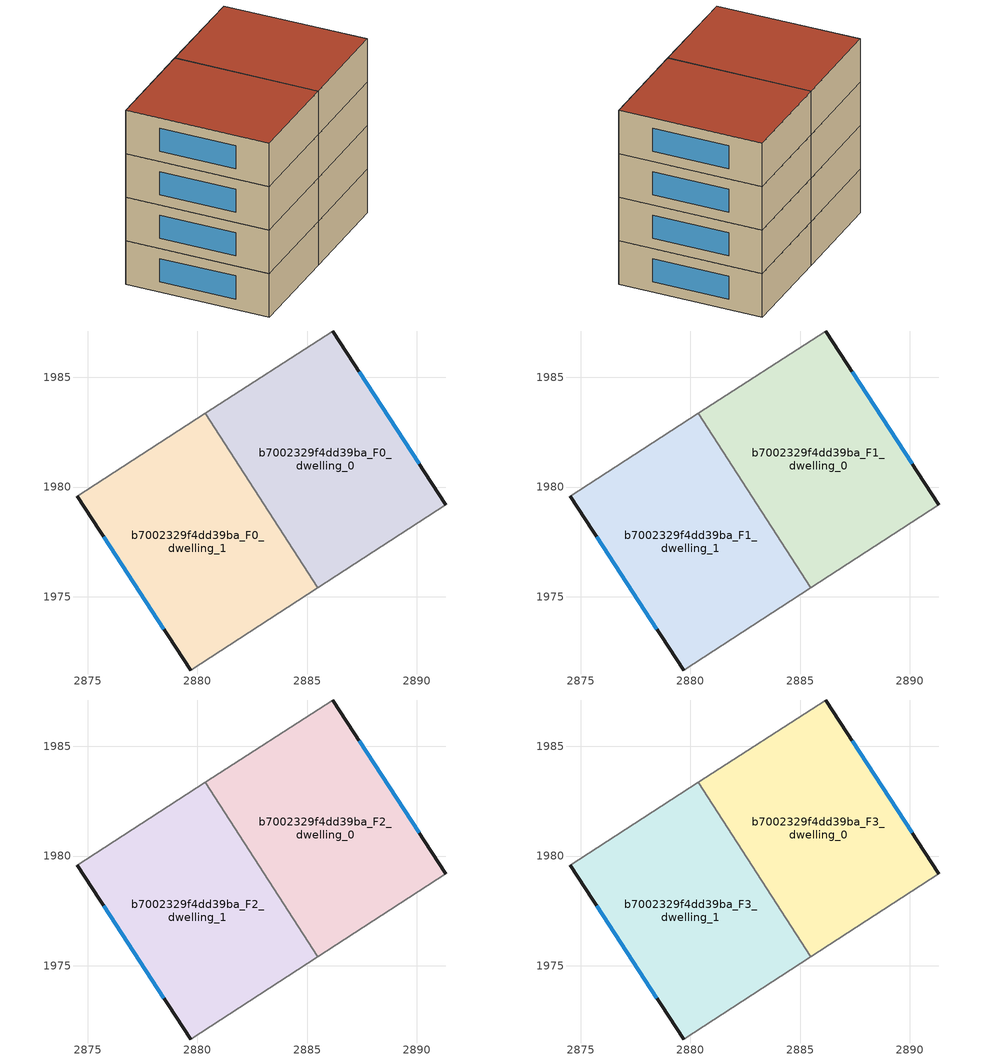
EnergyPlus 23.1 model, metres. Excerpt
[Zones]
b7002329f4dd39ba_F0_dwelling_0
 floor ground (EU_floor_Construction): 2886.16,1987.12 2891.33,1979.2 2885.49,1975.42 2880.35,1983.36 z0
 wall outside (EU_wall_Construction): 2891.33,1979.2 2886.16,1987.12 z0:3
 wall adiabatic (EU_wall_Construction): 2885.49,1975.42 2891.33,1979.2 / 2886.16,1987.12 2880.35,1983.36 z0:3
 wall to b7002329f4dd39ba_F0_dwelling_1 (EU_wall_Construction): 2880.35,1983.36 2885.49,1975.42 z0:3
 window (EU_Window_Construction): 2890.11,1981.06 2887.38,1985.26 z0.7:2.3
b7002329f4dd39ba_F0_dwelling_1
 floor ground (EU_floor_Construction): 2880.35,1983.36 2885.49,1975.42 2879.69,1971.65 2874.52,1979.59 z0
 wall outside (EU_wall_Construction): 2874.52,1979.59 2879.69,1971.65 z0:3
 wall adiabatic (EU_wall_Construction): 2879.69,1971.65 2885.49,1975.42 / 2880.35,1983.36 2874.52,1979.59 z0:3
 window (EU_Window_Construction): 2875.73,1977.72 2878.47,1973.52 z0.7:2.3
b7002329f4dd39ba_F1_dwelling_0
 floor to b7002329f4dd39ba_F0_dwelling_0 (EU_floor_Construction): 2886.16,1987.12 2891.32,1979.2 2885.49,1975.42 2880.35,1983.36 z3
 wall outside (EU_wall_Construction): 2891.33,1979.2 2886.16,1987.12 z3:6
 wall adiabatic (EU_wall_Construction): 2885.49,1975.42 2891.33,1979.2 / 2886.16,1987.12 2880.35,1983.36 z3:6
 wall to b7002329f4dd39ba_F1_dwelling_1 (EU_wall_Construction): 2880.35,1983.36 2885.49,1975.42 z3:6
 window (EU_Window_Construction): 2890.11,1981.06 2887.38,1985.26 z3.7:5.3
b7002329f4dd39ba_F1_dwelling_1
 floor to b7002329f4dd39ba_F0_dwelling_1 (EU_floor_Construction): 2880.35,1983.36 2885.49,1975.42 2879.69,1971.65 2874.52,1979.59 z3
 wall outside (EU_wall_Construction): 2874.52,1979.59 2879.69,1971.65 z3:6
 wall adiabatic (EU_wall_Construction): 2879.69,1971.65 2885.49,1975.42 / 2880.35,1983.36 2874.52,1979.59 z3:6
 window (EU_Window_Construction): 2875.73,1977.72 2878.47,1973.52 z3.7:5.3
b7002329f4dd39ba_F2_dwelling_0
 floor to b7002329f4dd39ba_F1_dwelling_0 (EU_floor_Construction): 2886.16,1987.12 2891.32,1979.2 2885.49,1975.42 2880.35,1983.36 z6
 wall outside (EU_wall_Construction): 2891.33,1979.2 2886.16,1987.12 z6:9
 wall adiabatic (EU_wall_Construction): 2885.49,1975.42 2891.33,1979.2 / 2886.16,1987.12 2880.35,1983.36 z6:9
 wall to b7002329f4dd39ba_F2_dwelling_1 (EU_wall_Construction): 2880.35,1983.36 2885.49,1975.42 z6:9
 window (EU_Window_Construction): 2890.11,1981.06 2887.38,1985.26 z6.7:8.3
b7002329f4dd39ba_F2_dwelling_1
 floor to b7002329f4dd39ba_F1_dwelling_1 (EU_floor_Construction): 2880.35,1983.36 2885.49,1975.42 2879.69,1971.65 2874.52,1979.59 z6
 wall outside (EU_wall_Construction): 2874.52,1979.59 2879.69,1971.65 z6:9
 wall adiabatic (EU_wall_Construction): 2879.69,1971.65 2885.49,1975.42 / 2880.35,1983.36 2874.52,1979.59 z6:9
 window (EU_Window_Construction): 2875.73,1977.72 2878.47,1973.52 z6.7:8.3
b7002329f4dd39ba_F3_dwelling_0
 floor to b7002329f4dd39ba_F2_dwelling_0 (EU_floor_Construction): 2886.16,1987.12 2891.32,1979.2 2885.49,1975.42 2880.35,1983.36 z9
 wall outside (EU_wall_Construction): 2891.33,1979.2 2886.16,1987.12 z9:12
 wall adiabatic (EU_wall_Construction): 2885.49,1975.42 2891.33,1979.2 / 2886.16,1987.12 2880.35,1983.36 z9:12
 wall to b7002329f4dd39ba_F3_dwelling_1 (EU_wall_Construction): 2880.35,1983.36 2885.49,1975.42 z9:12
 window (EU_Window_Construction): 2890.11,1981.06 2887.38,1985.26 z9.7:11.3
 roof outside (EU_roof_Construction): 2891.33,1979.2 2886.16,1987.12 2880.35,1983.36 2885.49,1975.42 z12
b7002329f4dd39ba_F3_dwelling_1
 floor to b7002329f4dd39ba_F2_dwelling_1 (EU_floor_Construction): 2880.35,1983.36 2885.49,1975.42 2879.69,1971.65 2874.52,1979.59 z9
 wall outside (EU_wall_Construction): 2874.52,1979.59 2879.69,1971.65 z9:12
 wall adiabatic (EU_wall_Construction): 2879.69,1971.65 2885.49,1975.42 / 2880.35,1983.36 2874.52,1979.59 z9:12
 window (EU_Window_Construction): 2875.73,1977.72 2878.47,1973.52 z9.7:11.3
 roof outside (EU_roof_Construction): 2885.49,1975.42 2880.35,1983.36 2874.52,1979.59 2879.69,1971.65 z12
[Building]
EU S2 Campaign: North Axis=0; Terrain=City; Solar Distribution=FullExterior
[Site:Location]
Budapest.Ferenc.Liszt.Intl.AP: Latitude=47.437; Longitude=19.256; Time Zone=1; Elevation=185
[SizingPeriod:WeatherFileDays]
AnnualSizingPeriod: Begin Month=1; Begin Day of Month=1; End Month=12; End Day of Month=31; Day of Week for Start Day=Monday; Use Weather File Daylight Saving Period=No; Use Weather File Rain and Snow Indicators=No
[MATERIAL]
EU_InternalMass_Material: Roughness=MediumRough; Thickness=0.1; Conductivity=1; Density=1800; Specific Heat=900; Thermal Absorptance=0.9; Solar Absorptance=0.7; Visible Absorptance=0.7
[MATERIAL:NOMASS] Roughness=MediumRough; Thermal Absorptance=0.9; Solar Absorptance=0.7; Visible Absorptance=0.7
Name | Thermal Resistance
EU_wall_NoMass | 0.832559
EU_roof_NoMass | 1.39638
EU_floor_NoMass | 0.872794
[WINDOWMATERIAL:SIMPLEGLAZINGSYSTEM]
EU_Window_SimpleGlazing: UFactor=2.79869; Solar Heat Gain Coefficient=0.75; Visible Transmittance=0.75
[CONSTRUCTION]
EU_wall_Construction: EU_wall_NoMass
EU_roof_Construction: EU_roof_NoMass
EU_floor_Construction: EU_floor_NoMass
EU_Window_Construction: EU_Window_SimpleGlazing
EU_InternalMass_Construction: EU_InternalMass_Material
[ZONE] Type=1; Multiplier=1; Ceiling Height=autocalculate; Floor Area=autocalculate; Part of Total Floor Area=Yes
Name | Volume
b7002329f4dd39ba_F0_dwelling_0 | 196.864
b7002329f4dd39ba_F1_dwelling_0; b7002329f4dd39ba_F2_dwelling_0; b7002329f4dd39ba_F3_dwelling_0 | 196.863
b7002329f4dd39ba_F0_dwelling_1; b7002329f4dd39ba_F1_dwelling_1; b7002329f4dd39ba_F2_dwelling_1; b7002329f4dd39ba_F3_dwelling_1 | 196.848
[INTERNALMASS] Construction=EU_InternalMass_Construction
Name | Zone or ZoneList | Surface Area
b7002329f4dd39ba_F0_dwelling_0_EU_InternalMass | b7002329f4dd39ba_F0_dwelling_0 | 65.6211
b7002329f4dd39ba_F0_dwelling_1_EU_InternalMass | b7002329f4dd39ba_F0_dwelling_1 | 65.6159
b7002329f4dd39ba_F1_dwelling_0_EU_InternalMass | b7002329f4dd39ba_F1_dwelling_0 | 65.6211
b7002329f4dd39ba_F1_dwelling_1_EU_InternalMass | b7002329f4dd39ba_F1_dwelling_1 | 65.6159
b7002329f4dd39ba_F2_dwelling_0_EU_InternalMass | b7002329f4dd39ba_F2_dwelling_0 | 65.6211
b7002329f4dd39ba_F2_dwelling_1_EU_InternalMass | b7002329f4dd39ba_F2_dwelling_1 | 65.6159
b7002329f4dd39ba_F3_dwelling_0_EU_InternalMass | b7002329f4dd39ba_F3_dwelling_0 | 65.6211
b7002329f4dd39ba_F3_dwelling_1_EU_InternalMass | b7002329f4dd39ba_F3_dwelling_1 | 65.6159
[OTHEREQUIPMENT] Fuel Type=Electricity; Design Level Calculation Method=Watts/Area; Power per Zone Floor Area=1; Fraction Latent=0; Fraction Radiant=0; Fraction Lost=0; Carbon Dioxide Generation Rate=0; EndUse Subcategory=EU_Step8_InternalGains
Name | Zone or ZoneList or Space or SpaceList | Schedule
EU_Step8_InternalGain_b7002329f4dd39ba_F0_dwelling_0_f000 | b7002329f4dd39ba_F0_dwelling_0 | EU_Step8_GainSchedule_b7002329f4dd39ba_F0_dwelling_0_f000
EU_Step8_InternalGain_b7002329f4dd39ba_F0_dwelling_1_f000 | b7002329f4dd39ba_F0_dwelling_1 | EU_Step8_GainSchedule_b7002329f4dd39ba_F0_dwelling_1_f000
EU_Step8_InternalGain_b7002329f4dd39ba_F1_dwelling_0_f000 | b7002329f4dd39ba_F1_dwelling_0 | EU_Step8_GainSchedule_b7002329f4dd39ba_F1_dwelling_0_f000
EU_Step8_InternalGain_b7002329f4dd39ba_F1_dwelling_1_f000 | b7002329f4dd39ba_F1_dwelling_1 | EU_Step8_GainSchedule_b7002329f4dd39ba_F1_dwelling_1_f000
EU_Step8_InternalGain_b7002329f4dd39ba_F2_dwelling_0_f000 | b7002329f4dd39ba_F2_dwelling_0 | EU_Step8_GainSchedule_b7002329f4dd39ba_F2_dwelling_0_f000
EU_Step8_InternalGain_b7002329f4dd39ba_F2_dwelling_1_f000 | b7002329f4dd39ba_F2_dwelling_1 | EU_Step8_GainSchedule_b7002329f4dd39ba_F2_dwelling_1_f000
EU_Step8_InternalGain_b7002329f4dd39ba_F3_dwelling_0_f000 | b7002329f4dd39ba_F3_dwelling_0 | EU_Step8_GainSchedule_b7002329f4dd39ba_F3_dwelling_0_f000
EU_Step8_InternalGain_b7002329f4dd39ba_F3_dwelling_1_f000 | b7002329f4dd39ba_F3_dwelling_1 | EU_Step8_GainSchedule_b7002329f4dd39ba_F3_dwelling_1_f000
[ZONEVENTILATION:DESIGNFLOWRATE] Schedule=EU_AlwaysOn; Design Flow Rate Calculation Method=AirChanges/Hour; Air Changes per Hour=0.475469; Ventilation Type=Natural; Fan Pressure Rise=0; Fan Total Efficiency=1; Constant Term Coefficient=1; Temperature Term Coefficient=0; Velocity Term Coefficient=0; Velocity Squared Term Coefficient=0; Minimum Indoor Temperature=-100; Maximum Indoor Temperature=100; Delta Temperature=-100; Minimum Outdoor Temperature=-100; Maximum Outdoor Temperature=100; Maximum Wind Speed=40
Name | Zone or ZoneList or Space or SpaceList
EU_ConstantAir_b7002329f4dd39ba_F0_dwelling_0 | b7002329f4dd39ba_F0_dwelling_0
EU_ConstantAir_b7002329f4dd39ba_F0_dwelling_1 | b7002329f4dd39ba_F0_dwelling_1
EU_ConstantAir_b7002329f4dd39ba_F1_dwelling_0 | b7002329f4dd39ba_F1_dwelling_0
EU_ConstantAir_b7002329f4dd39ba_F1_dwelling_1 | b7002329f4dd39ba_F1_dwelling_1
EU_ConstantAir_b7002329f4dd39ba_F2_dwelling_0 | b7002329f4dd39ba_F2_dwelling_0
EU_ConstantAir_b7002329f4dd39ba_F2_dwelling_1 | b7002329f4dd39ba_F2_dwelling_1
EU_ConstantAir_b7002329f4dd39ba_F3_dwelling_0 | b7002329f4dd39ba_F3_dwelling_0
EU_ConstantAir_b7002329f4dd39ba_F3_dwelling_1 | b7002329f4dd39ba_F3_dwelling_1
[HVACTEMPLATE:THERMOSTAT] Constant Heating Setpoint=20; Constant Cooling Setpoint=50
EU_HeatOnly_b7002329f4dd39ba_F0_dwelling_0; EU_HeatOnly_b7002329f4dd39ba_F0_dwelling_1; EU_HeatOnly_b7002329f4dd39ba_F1_dwelling_0; EU_HeatOnly_b7002329f4dd39ba_F1_dwelling_1; EU_HeatOnly_b7002329f4dd39ba_F2_dwelling_0; EU_HeatOnly_b7002329f4dd39ba_F2_dwelling_1; EU_HeatOnly_b7002329f4dd39ba_F3_dwelling_0; EU_HeatOnly_b7002329f4dd39ba_F3_dwelling_1
[HVACTEMPLATE:ZONE:IDEALLOADSAIRSYSTEM] System Availability Schedule=EU_AlwaysOn; Maximum Heating Supply Air Temperature=50; Minimum Cooling Supply Air Temperature=13; Maximum Heating Supply Air Humidity Ratio=0.0156; Minimum Cooling Supply Air Humidity Ratio=0.0077; Heating Limit=NoLimit; Cooling Limit=NoLimit; Heating Availability Schedule=EU_AlwaysOn; Cooling Availability Schedule=EU_CoolingOff; Dehumidification Control Type=ConstantSensibleHeatRatio; Cooling Sensible Heat Ratio=0.7; Dehumidification Setpoint=60; Humidification Control Type=None; Humidification Setpoint=30; Outdoor Air Method=None; Outdoor Air Flow Rate per Person=0.00944; Outdoor Air Flow Rate per Zone Floor Area=0; Outdoor Air Flow Rate per Zone=0; Demand Controlled Ventilation Type=None; Outdoor Air Economizer Type=NoEconomizer; Heat Recovery Type=None; Sensible Heat Recovery Effectiveness=0.7; Latent Heat Recovery Effectiveness=0.65
Name | Template Thermostat
b7002329f4dd39ba_F0_dwelling_0 | EU_HeatOnly_b7002329f4dd39ba_F0_dwelling_0
b7002329f4dd39ba_F0_dwelling_1 | EU_HeatOnly_b7002329f4dd39ba_F0_dwelling_1
b7002329f4dd39ba_F1_dwelling_0 | EU_HeatOnly_b7002329f4dd39ba_F1_dwelling_0
b7002329f4dd39ba_F1_dwelling_1 | EU_HeatOnly_b7002329f4dd39ba_F1_dwelling_1
b7002329f4dd39ba_F2_dwelling_0 | EU_HeatOnly_b7002329f4dd39ba_F2_dwelling_0
b7002329f4dd39ba_F2_dwelling_1 | EU_HeatOnly_b7002329f4dd39ba_F2_dwelling_1
b7002329f4dd39ba_F3_dwelling_0 | EU_HeatOnly_b7002329f4dd39ba_F3_dwelling_0
b7002329f4dd39ba_F3_dwelling_1 | EU_HeatOnly_b7002329f4dd39ba_F3_dwelling_1
[SIZING:ZONE] Zone Cooling Design Supply Air Temperature Input Method=SupplyAirTemperature; Zone Cooling Design Supply Air Temperature=13; Zone Heating Design Supply Air Temperature Input Method=SupplyAirTemperature; Zone Heating Design Supply Air Temperature=50; Zone Cooling Design Supply Air Humidity Ratio=0.008; Zone Heating Design Supply Air Humidity Ratio=0.008; Cooling Design Air Flow Method=DesignDay; Cooling Design Air Flow Rate=0; Cooling Minimum Air Flow per Zone Floor Area=0.000762; Cooling Minimum Air Flow=0; Cooling Minimum Air Flow Fraction=0.2; Heating Design Air Flow Method=DesignDay; Heating Design Air Flow Rate=0; Heating Maximum Air Flow per Zone Floor Area=0.002032; Heating Maximum Air Flow=0.141576; Heating Maximum Air Flow Fraction=0.3; Account for Dedicated Outdoor Air System=No; Dedicated Outdoor Air System Control Strategy=NeutralSupplyAir; Dedicated Outdoor Air Low Setpoint Temperature for Design=autosize; Dedicated Outdoor Air High Setpoint Temperature for Design=autosize; Zone Load Sizing Method=Sensible Load Only No Latent Load; Zone Latent Cooling Design Supply Air Humidity Ratio Input Method=HumidityRatioDifference; Zone Cooling Design Supply Air Humidity Ratio Difference=0.005; Zone Latent Heating Design Supply Air Humidity Ratio Input Method=HumidityRatioDifference; Zone Humidification Design Supply Air Humidity Ratio Difference=0.005
b7002329f4dd39ba_F0_dwelling_0; b7002329f4dd39ba_F0_dwelling_1; b7002329f4dd39ba_F1_dwelling_0; b7002329f4dd39ba_F1_dwelling_1; b7002329f4dd39ba_F2_dwelling_0; b7002329f4dd39ba_F2_dwelling_1; b7002329f4dd39ba_F3_dwelling_0; b7002329f4dd39ba_F3_dwelling_1
[SCHEDULE:CONSTANT]
Name | Hourly Value
EU_AlwaysOn | 1
EU_CoolingOff | 0
[SCHEDULE:FILE] Column Number=1; Rows to Skip at Top=0; Number of Hours of Data=8760; Column Separator=Comma; Interpolate to Timestep=No; Minutes per Item=60; Adjust Schedule for Daylight Savings=Yes
Name | File
EU_Step8_GainSchedule_b7002329f4dd39ba_F0_dwelling_0_f000 | ../../schedules/b7002329f4dd39ba/b7002329f4dd39ba_F0_dwelling_0_f000_gain.csv
EU_Step8_GainSchedule_b7002329f4dd39ba_F0_dwelling_1_f000 | ../../schedules/b7002329f4dd39ba/b7002329f4dd39ba_F0_dwelling_1_f000_gain.csv
EU_Step8_GainSchedule_b7002329f4dd39ba_F1_dwelling_0_f000 | ../../schedules/b7002329f4dd39ba/b7002329f4dd39ba_F1_dwelling_0_f000_gain.csv
EU_Step8_GainSchedule_b7002329f4dd39ba_F1_dwelling_1_f000 | ../../schedules/b7002329f4dd39ba/b7002329f4dd39ba_F1_dwelling_1_f000_gain.csv
EU_Step8_GainSchedule_b7002329f4dd39ba_F2_dwelling_0_f000 | ../../schedules/b7002329f4dd39ba/b7002329f4dd39ba_F2_dwelling_0_f000_gain.csv
EU_Step8_GainSchedule_b7002329f4dd39ba_F2_dwelling_1_f000 | ../../schedules/b7002329f4dd39ba/b7002329f4dd39ba_F2_dwelling_1_f000_gain.csv
EU_Step8_GainSchedule_b7002329f4dd39ba_F3_dwelling_0_f000 | ../../schedules/b7002329f4dd39ba/b7002329f4dd39ba_F3_dwelling_0_f000_gain.csv
EU_Step8_GainSchedule_b7002329f4dd39ba_F3_dwelling_1_f000 | ../../schedules/b7002329f4dd39ba/b7002329f4dd39ba_F3_dwelling_1_f000_gain.csv
